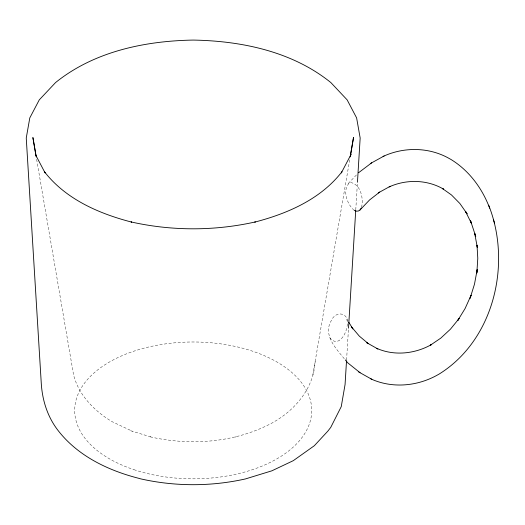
<?xml version="1.0" encoding="UTF-8"?>
<svg xmlns="http://www.w3.org/2000/svg" width="525" height="525" viewBox="0 0 525 525"><rect width="100%" height="100%" fill="white"/><g stroke="black" fill="none" stroke-linecap="round" stroke-linejoin="round"><path stroke-width="0.39" stroke-dasharray="2.62 1.97" d="M346.572 360.019L348.469 329.004M355.766 209.843L357.466 182.09M150.242 436.767L151.331 437.102C191.776 446.047 235.791 442.516 272.593 422.717L274.398 421.634C296.087 409.119 314.035 387.181 315.158 361.318M312.815 375.053L349.919 158.511M361.489 207.368C363.91 198.568 360.517 183.514 349.998 182.431C341.847 189.131 346.749 203.608 353.594 209.79M348.285 183.488L356.921 174.444M235.082 437.102L236.171 436.767M36.632 159.318L73.598 375.053C78.822 395.273 94.526 411.134 112.015 421.634L132.412 431.261M130.83 430.776L151.331 437.102M344.275 358.713C335.764 348.305 322.836 334.845 331.209 320.749C334.793 312.198 345.24 311.168 347.99 320.906M329.72 337.641C339.741 350.766 351.337 326.327 345.975 317.579M133.954 469.665A118.512 68.421 0 0 0 311.719 410.406A118.512 68.421 0 0 0 133.954 351.153A118.512 68.421 0 0 0 133.954 469.665"/><path stroke-width="0.79" d="M346.52 360.833L345.069 384.503L341.25 406.626L330.737 427.402L327.803 431.176L314.337 445.718L293.278 460.674L271.832 470.833L245.457 478.925C211.135 486.616 175.284 486.616 140.956 478.925L139.046 478.387C108.609 470.656 78.402 456.33 58.61 431.176C47.972 417.795 42.584 401.415 41.344 384.503L26.25 138.016L29.794 117.908L39.277 99.862L55.584 82.55C94.1 51.489 144.743 40.924 193.207 40.077C241.671 40.924 292.313 51.489 330.829 82.55L347.137 99.862L356.619 117.908L360.163 138.016L357.466 182.09M348.521 328.184L355.714 210.656M350.195 156.896L353.522 137.504L350.438 155.564L351.074 154.37L341.316 172.922L341.913 171.8C320.631 199.205 287.569 213.59 254.802 222.095L255.308 221.944C214.508 231.092 171.905 231.092 131.106 221.944L131.611 222.095C98.844 213.59 65.782 199.205 44.5 171.8L45.097 172.922L35.339 154.37L35.976 155.564L32.891 137.504L36.218 156.896M354.126 210.243L356.265 211.148L358.26 211.063L359.966 210.007L361.279 208.051M359.966 210.007L369.548 199.973L379.627 192.124L378.262 192.885L390.187 186.309L389.15 186.893C406.402 179.143 427.028 179.524 443.5 189.092L442.247 188.403L451.493 194.972L459.88 203.51L467.138 213.865L465.642 211.66L471.45 223.42L470.459 220.434L475.735 236.467L474.705 233.389L477.297 247.295L477.087 245.221M358.542 172.751L371.674 162.822M383.099 156.542L384.136 155.964C404.919 146.692 429.732 147.249 449.564 158.694L450.824 159.383C469.015 170.441 482.298 188.429 489.674 208.202M370.309 163.583L384.136 155.964M370.808 378.761L371.838 379.332C392.962 388.592 417.756 386.157 437.633 374.909L438.867 374.227C493.959 340.233 511.914 263.655 488.683 205.223M345.306 359.92L347.885 362.952L360.078 372.73M358.68 371.949L371.838 379.332M348.797 322.238L352.833 328.899L351.396 326.793L359.336 336.138L368.248 343.567L366.85 342.779L377.869 348.967L376.832 348.39C394.465 356.167 415.124 353.857 431.668 344.466L430.434 345.148L440.757 338.152L450.417 329.208L459.126 318.498L457.682 320.611L465.091 308.536L471.089 295.247L470.092 298.246L474.488 284.169L477.199 269.568L476.844 273.033L477.783 258.32L477.035 245.444M493.513 219.929L494.537 223.013"/></g></svg>
